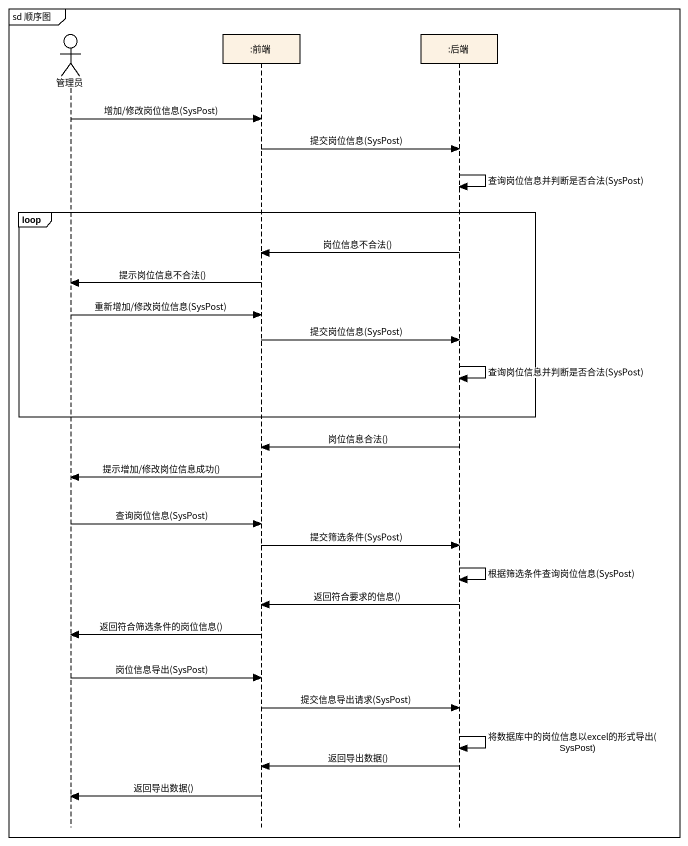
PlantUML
@startuml
mainframe sd 顺序图
hide footbox
actor 管理员
participant ":前端" as 前端
participant ":后端" as 后端

管理员 -> 前端 : 增加/修改岗位信息(SysPost)
前端 -> 后端 : 提交岗位信息(SysPost)
后端 -> 后端 : 查询岗位信息并判断是否合法(SysPost)
loop
  后端 -> 前端 : 岗位信息不合法()
  前端 -> 管理员 : 提示岗位信息不合法()
  管理员 -> 前端 : 重新增加/修改岗位信息(SysPost)
  前端 -> 后端 : 提交岗位信息(SysPost)
  后端 -> 后端 : 查询岗位信息并判断是否合法(SysPost)
end
后端 -> 前端 : 岗位信息合法()
前端 -> 管理员 : 提示增加/修改岗位信息成功()
管理员 -> 前端 : 查询岗位信息(SysPost)
前端 -> 后端 : 提交筛选条件(SysPost)
后端 -> 后端 : 根据筛选条件查询岗位信息(SysPost)
后端 -> 前端 : 返回符合要求的信息()
前端 -> 管理员 : 返回符合筛选条件的岗位信息()
管理员 -> 前端 : 岗位信息导出(SysPost)
前端 -> 后端 : 提交信息导出请求(SysPost)
后端 -> 后端 : 将数据库中的岗位信息以excel的形式导出(SysPost)
后端 -> 前端 : 返回导出数据()
前端 -> 管理员 : 返回导出数据()
@enduml
